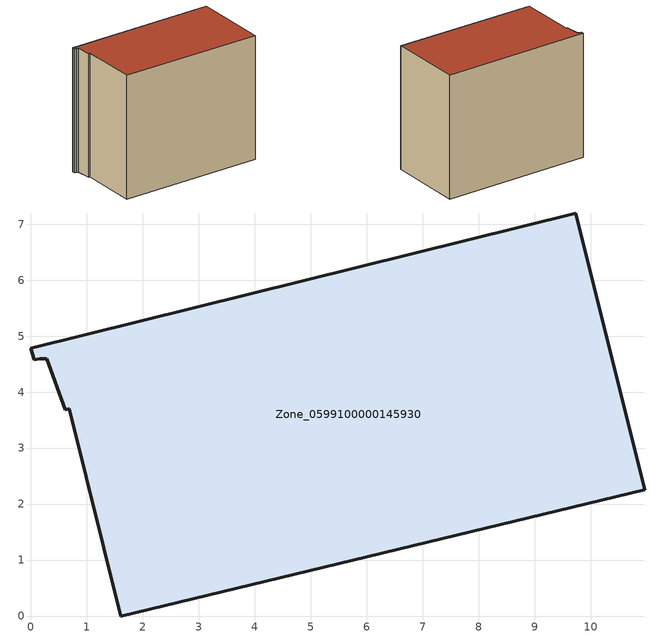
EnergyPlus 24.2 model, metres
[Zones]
Zone_0599100000145930
 floor ground (C_G): 0,4.79 9.73,7.2 10.96,2.26 1.61,0 0.69,3.7 0.61,3.68 0.29,4.59 0.15,4.6 0.06,4.58 z0
 wall outside (C_F): 9.73,7.2 0,4.79 0.06,4.58 0.15,4.6 0.29,4.59 0.61,3.68 0.69,3.7 1.61,0 10.96,2.26 9.73,7.2 z0:8.38
 roof outside (C_R): 0.15,4.6 0.29,4.59 0.61,3.68 0.69,3.7 1.61,0 10.96,2.26 9.73,7.2 0,4.79 0.06,4.58 z8.38
[BUILDING]
Pand.0599100000145930: North Axis=0; Terrain=City; Loads Convergence Tolerance Value=0.04; Temperature Convergence Tolerance Value=0.4; Solar Distribution=FullExterior; Maximum Number of Warmup Days=25; Minimum Number of Warmup Days=1
[Site:Location]
Rotterdam.The.Hague.AP_ZH_NLD Design_Conditions: Latitude=51.96; Longitude=4.45; Time Zone=1; Elevation=-4.5
[SITE:GROUNDTEMPERATURE:BUILDINGSURFACE]
18, 18, 18, 18, 18, 18, 18, 18, 18, 18, 18, 18
[MATERIAL] Thermal Absorptance=0.9; Solar Absorptance=0.7; Visible Absorptance=0.7
Name | Roughness | Thickness | Conductivity | Density | Specific Heat
G.TI.1975-1991 | MediumSmooth | 0.15 | 0.288461 | 540 | 1210
F.TI.1975-1991 | Rough | 0.3 | 0.230769 | 1920 | 840
R.TI.1975-1991 | MediumRough | 0.2 | 0.153846 | 1500 | 1000
[CONSTRUCTION]
C_G: G.TI.1975-1991
C_F: F.TI.1975-1991
C_R: R.TI.1975-1991
[ZONE]
Zone_0599100000145930: Type=1; Multiplier=1; Ceiling Height=Autocalculate; Volume=Autocalculate; Floor Area=autocalculate; Part of Total Floor Area=Yes
[ZONEINFILTRATION:DESIGNFLOWRATE]
Infil_Zone_0599100000145930: Zone or ZoneList or Space or SpaceList=Zone_0599100000145930; Schedule=AlwaysOn; Design Flow Rate Calculation Method=Flow/Area; Flow Rate per Floor Area=0.003; Constant Term Coefficient=1; Temperature Term Coefficient=0; Velocity Term Coefficient=0; Velocity Squared Term Coefficient=0
[HVACTEMPLATE:ZONE:IDEALLOADSAIRSYSTEM]
Zone_0599100000145930: Maximum Heating Supply Air Temperature=50; Minimum Cooling Supply Air Temperature=13; Maximum Heating Supply Air Humidity Ratio=0.0156; Minimum Cooling Supply Air Humidity Ratio=0.0077; Heating Limit=NoLimit; Cooling Limit=NoLimit; Dehumidification Control Type=ConstantSensibleHeatRatio; Cooling Sensible Heat Ratio=0.7; Dehumidification Setpoint=60; Humidification Control Type=None; Humidification Setpoint=30; Outdoor Air Method=None; Outdoor Air Flow Rate per Person=0.00944; Outdoor Air Flow Rate per Zone Floor Area=0; Outdoor Air Flow Rate per Zone=0; Demand Controlled Ventilation Type=None; Outdoor Air Economizer Type=NoEconomizer; Heat Recovery Type=None; Sensible Heat Recovery Effectiveness=0.7; Latent Heat Recovery Effectiveness=0.65
[ZONECONTROL:THERMOSTAT]
ThermostatControl_Zone_0599100000145930: Zone or ZoneList=Zone_0599100000145930; Control Type Schedule=DualSetpointControlType; Control 1=Thermostat_Zone_0599100000145930; Temperature Difference Between Cutout And Setpoint=0
[THERMOSTATSETPOINT:DUALSETPOINT]
Thermostat_Zone_0599100000145930: Heating Setpoint Temperature Schedule=HeatingSetpoint_Zone_0599100000145930; Cooling Setpoint Temperature Schedule=CoolingSetpoint_Zone_0599100000145930
[SCHEDULE:COMPACT]
HeatingSetpoint_Zone_0599100000145930: Through: 12/31, For: AllDays, Until: 24:00, 21
CoolingSetpoint_Zone_0599100000145930: Through: 12/31, For: AllDays, Until: 24:00, 24
DualSetpointControlType: Through: 12/31, For: AllDays, Until: 24:00, 4
AlwaysOn: Through: 12/31, For: AllDays, Until: 24:00, 1
